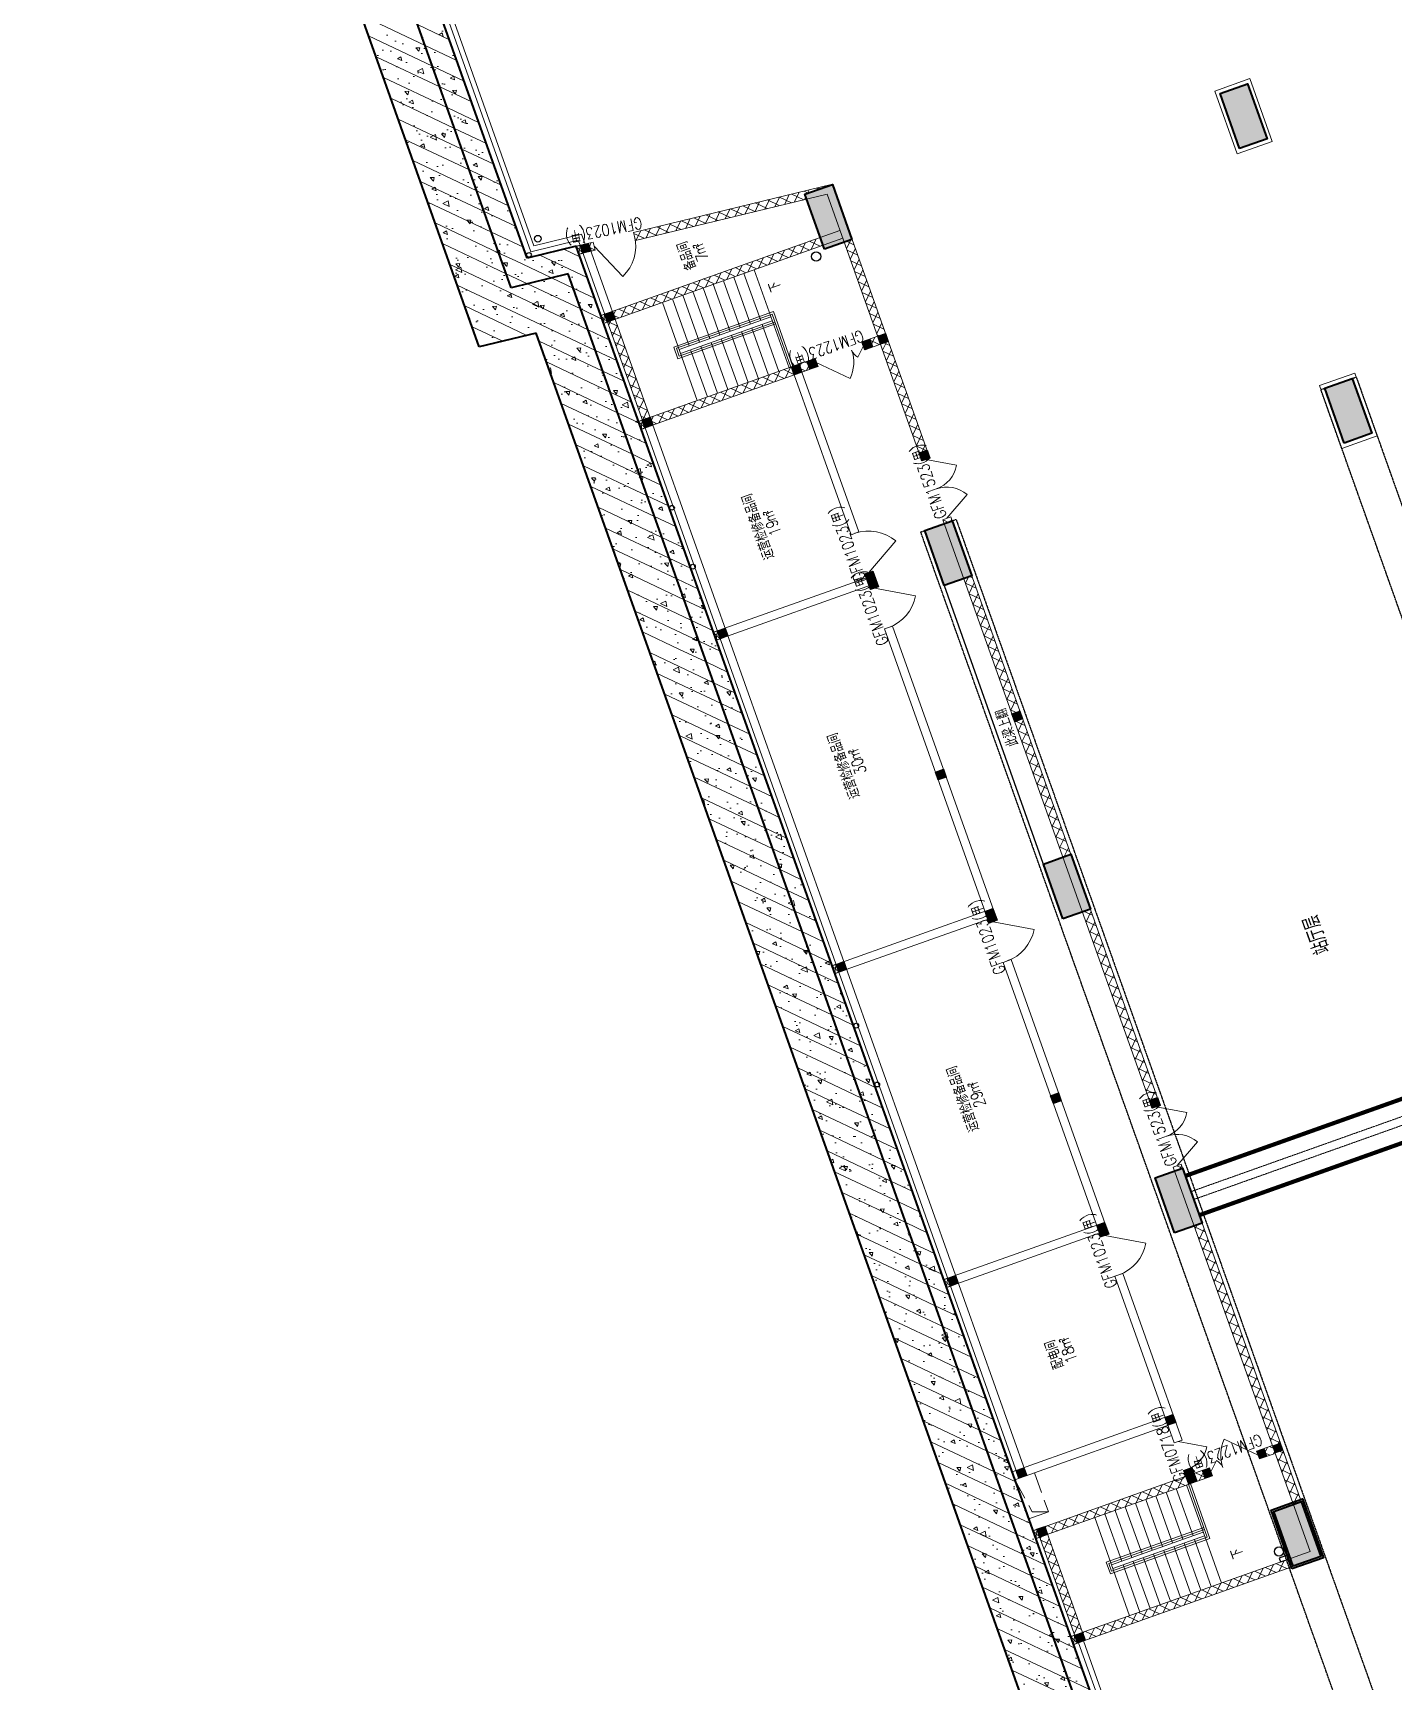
# Model space of a CAD drawing. Header units: millimetres. Extents: x 395197 to 699875, y 745 to 708816.
# Drawn here: x 469266 to 501933, y 223258 to 262836 of the extents above; entities that cross this region are included whole.
import ezdxf

# ---------------------------------------------------------------- set-up
doc = ezdxf.new("R2010")
doc.units = ezdxf.units.MM
doc.linetypes.add('CONTINOUS', pattern=[0])
doc.linetypes.add('DASH', pattern=[0.35, 0.25, -0.1])
for name, color, linetype, lineweight in [('COLUMN', 9, 'Continuous', 13), ('SPACE', 7, 'Continuous', 9), ('STAIRS', 2, 'Continuous', 9), ('WALL', 6, 'Continuous', 20), ('WINDOW', 252, 'Continuous', 9), ('WINDOWs', 4, 'Continuous', 18), ('地墙', 4, 'Continuous', 40), ('填充', 252, 'Continuous', 9), ('孔洞', 30, 'Continuous', 9), ('扶手', 144, 'Continuous', 9), ('柱边', 250, 'Continuous', 40), ('离壁墙', 185, 'Continuous', 9), ('门号', 2, 'Continuous', 20)]:
    doc.layers.add(name, color=color, linetype=linetype, lineweight=lineweight)
for name, color, linetype in [('FASEMCS', 13, 'Continuous'), ('gpsylk', 40, 'Continuous'), ('柱', 9, 'Continuous'), ('梁', 150, 'Continuous'), ('站台板下梁', 4, 'Continuous')]:
    doc.layers.add(name, color=color, linetype=linetype)
doc.styles.add('_HZTXT', font='txt1.shx', dxfattribs={"width": 0.7, "bigfont": 'HZTXT.shx'})
pattern_1 = [(154.69898, (404639.6, 463868.67), (-160.26523, -339.0281), []), (159.69898, (404639.6, 463868.7), (-274.04, 1044.654), [112.5, -1237.5]), (104.699, (404639.6, 463868.7), (-992.1017, -576.2684), [90, -990]), (210.1504, (404616.8, 463955.7), (-1266.1414, 468.3866), [95.6103, -1051.713]), (155.8832, (404357.2, 463767.5), (-305.8676, 1590.863), [168.75, -1856.25]), (206.3346, (404331.7, 463900.1), (-1848.246, 827.413), [143.415, -1577.57]), (100.8832, (404357.2, 463767.5), (-1848.246, 827.412), [135, -1485]), (130.69898, (404377.2, 463934.05), (266.7776, 1046.5322), [112.5, -1237.5]), (75.699, (404377.2, 463934), (-1147.092, -23.035), [90, -990]), (181.1504, (404399.4, 464021.3), (-880.314, 1023.4977), [95.6103, -1051.713]), (147.19898, (404639.6, 463868.67), (-476.26587, -151.1447), [0, -978, 0, -1005, 0, -993.75]), (117.19898, (404639.6, 463868.67), (-690.0067, 172.0891), [0, -573, 0, -955.5, 0, -378.75]), (77.19898, (404752.35, 463553.75), (-238.0578, 765.2761), [0, -375, 0, -1170, 0, -1552.5]), (67.19898, (404802.9, 463412.5), (-436.239, 772.9693), [0, -487.5, 0, -777, 0, -1102.5])]
pattern_2 = [(115.30102, (-700383.64, 275276), (-172.22628, -81.41474), []), (205.30102, (-700383.64, 275276), (81.41474, -172.22628), [])]

# ---------------------------------------------------------------- blocks, each defined once
blk = doc.blocks.new('_FZH')
blk.add_solid([(-0.5, -0.5), (0.5, -0.5), (-0.5, 0.5), (0.5, 0.5)])
blk = doc.blocks.new('平方米')
at = {"layer": 'SPACE', "style": '_HZTXT', "width": 0.8}
for s, height, p in [('m', 256, (-166882, 205269)), ('2', 119, (-166691, 205390))]:
    blk.add_text(s, height=height, rotation=359.89, dxfattribs=at).set_placement(p)
blk = doc.blocks.new('A$C3E3C7F2D')
at = {"layer": 'gpsylk', "linetype": 'ByBlock'}
for centre in [(-235987, -3700), (-257562, -4859), (-256062, -4861), (-244362, -4884), (-242862, -4887)]:
    blk.add_circle(centre, 57, dxfattribs=at)
blk = doc.blocks.new('$DorLib2D$00000231')
at = {"color": 0}
for p, q in [((-0.5, 0), (-0.25, 0.433)), ((0.5, 0), (0.25, 0.433))]:
    blk.add_line(p, q, dxfattribs=at)
for centre, start, end in [((-0.5, 0), 0, 60), ((0.5, 0), 120, 180)]:
    blk.add_arc(centre, 0.5, start, end, dxfattribs=at)
blk = doc.blocks.new('$DorLib2D$00000222')
at = {"color": 0}
for p, q in [((0.5, -0.001), (-0.031, 0.53)), ((-0.5, 0), (-0.322, 0.178))]:
    blk.add_line(p, q, dxfattribs=at)
for centre, radius, start, end in [((0.505, -0.002), 0.755, 135.2225, 179.7238), ((-0.501, 0.003), 0.251, 359.7899, 44.4567)]:
    blk.add_arc(centre, radius, start, end, dxfattribs=at)
blk = doc.blocks.new('$DorLib2D$00000228')
at = {"color": 0}
blk.add_line((0.5, 0), (0, 0.866), dxfattribs=at)
blk.add_arc((0.5, 0), 1, 120, 180, dxfattribs=at)

msp = doc.modelspace()

# ---------------------------------------------------------------- hatches: boundary and pattern name
at = {"layer": '填充'}
h = msp.add_hatch(dxfattribs=at)
h.set_pattern_fill('钢筋混凝土', color=252, scale=150, angle=109.699, style=0)
h.set_pattern_definition(pattern_1)
h.paths.add_polyline_path([(480552, 257286), (481138, 257428), (478071, 266048), (477484, 265906)])
h = msp.add_hatch(dxfattribs=at)
h.set_pattern_fill('钢筋混凝土', color=252, scale=150, angle=109.699, style=0)
h.set_pattern_definition(pattern_1)
h.paths.add_polyline_path([(479379, 257002), (480552, 257286), (477484, 265906), (476312, 265622)])
at = {"layer": '填充', "extrusion": (-7.69621e-32, -2.75549e-32, -1)}
h = msp.add_hatch(dxfattribs=at)
h.set_pattern_fill('ANSI37', color=252, scale=120, angle=-109.699, style=0)
h.set_pattern_definition(pattern_2)
h.paths.add_polyline_path([(-496842, 235669), (-496876, 235575), (-496687, 235508), (-496654, 235602)])
h.paths.add_polyline_path([(-494663, 241793), (-496339, 237082), (-496151, 237015), (-494474, 241726)])
h.paths.add_polyline_path([(-491813, 249801), (-494194, 243112), (-494005, 243045), (-491625, 249734)])
h.paths.add_polyline_path([(-491310, 251214), (-491344, 251120), (-491155, 251053), (-491122, 251147)])
h.paths.add_polyline_path([(-489810, 255430), (-490807, 252628), (-490619, 252560), (-489622, 255363)])
h.paths.add_polyline_path([(-488467, 259203), (-488469, 259198), (-487809, 258964), (-487851, 258848), (-483740, 257853), (-483693, 258047)])
h.paths.add_polyline_path([(-482722, 257812), (-482769, 257617), (-482671, 257594), (-482604, 257783)])
at = {"layer": '填充'}
h = msp.add_hatch(dxfattribs=at)
h.set_pattern_fill('钢筋混凝土', color=252, scale=150, angle=109.699, style=0)
h.set_pattern_definition(pattern_1)
h.paths.add_polyline_path([(481138, 257428), (480552, 257286), (480754, 256718), (482122, 257049), (485266, 248214), (485643, 248348), (482311, 257712)])
h = msp.add_hatch(dxfattribs=at)
h.set_pattern_fill('ANSI37', color=252, scale=120, angle=109.699, style=0)
h.set_pattern_definition([(154.699, (513557.69, 247607.35), (-81.4147, -172.2263), []), (244.699, (513557.69, 247607.35), (172.2263, -81.4147), [])])
h.paths.add_polyline_path([(488750, 257812), (489622, 255363), (489810, 255430), (488938, 257879)])
h.paths.add_polyline_path([(489178, 255417), (489245, 255229), (489622, 255363), (489555, 255551)])
h.paths.add_polyline_path([(483185, 256150), (483252, 255962), (488245, 257739), (488178, 257927)])
h.paths.add_polyline_path([(483064, 255895), (483902, 253540), (484090, 253607), (483252, 255962)])
h.paths.add_polyline_path([(484090, 253607), (484157, 253418), (488114, 254826), (488047, 255015)])
h = msp.add_hatch(dxfattribs=at)
h.set_pattern_fill('钢筋混凝土', color=252, scale=150, angle=109.699, style=0)
h.set_pattern_definition(pattern_1)
h.paths.add_polyline_path([(480754, 256718), (480552, 257286), (479379, 257002), (479986, 255297), (481354, 255628), (484136, 247812), (485266, 248214), (482122, 257049)])
h = msp.add_hatch(dxfattribs=at)
h.set_pattern_fill('钢筋混凝土', color=252, scale=150, angle=109.699, style=0)
h.set_pattern_definition(pattern_1)
h.paths.add_polyline_path([(486985, 239804), (488116, 240206), (485266, 248214), (484136, 247812)])
h = msp.add_hatch(dxfattribs=at)
h.set_pattern_fill('钢筋混凝土', color=252, scale=150, angle=109.699, style=0)
h.set_pattern_definition(pattern_1)
h.paths.add_polyline_path([(488116, 240206), (488493, 240340), (485643, 248348), (485266, 248214)])
h = msp.add_hatch(dxfattribs=at)
h.set_pattern_fill('钢筋混凝土', color=252, scale=150, angle=109.699, style=0)
h.set_pattern_definition(pattern_1)
h.paths.add_polyline_path([(488116, 240206), (490798, 232669), (491175, 232803), (488493, 240340)])
h = msp.add_hatch(dxfattribs=at)
h.set_pattern_fill('钢筋混凝土', color=252, scale=150, angle=109.699, style=0)
h.set_pattern_definition(pattern_1)
h.paths.add_polyline_path([(486985, 239804), (489668, 232267), (490798, 232669), (488116, 240206)])
at = {"layer": '填充', "extrusion": (-7.69621e-32, -2.75549e-32, -1)}
h = msp.add_hatch(dxfattribs=at)
h.set_pattern_fill('ANSI37', color=252, scale=120, angle=-109.699, style=0)
h.set_pattern_definition(pattern_2)
h.paths.add_polyline_path([(-497345, 234256), (-499725, 227567), (-499537, 227500), (-497157, 234189)])
at = {"layer": '填充'}
h = msp.add_hatch(dxfattribs=at)
h.set_pattern_fill('钢筋混凝土', color=252, scale=150, angle=109.699, style=0)
h.set_pattern_definition(pattern_1)
h.paths.add_polyline_path([(491175, 232803), (490798, 232669), (493648, 224661), (494025, 224795)])
h = msp.add_hatch(dxfattribs=at)
h.set_pattern_fill('钢筋混凝土', color=252, scale=150, angle=109.699, style=0)
h.set_pattern_definition(pattern_1)
h.paths.add_polyline_path([(490798, 232669), (489668, 232267), (492517, 224259), (493648, 224661)])
at = {"layer": '填充', "extrusion": (-7.69621e-32, -2.75549e-32, -1)}
h = msp.add_hatch(dxfattribs=at)
h.set_pattern_fill('ANSI37', color=252, scale=120, angle=-109.699, style=0)
h.set_pattern_definition(pattern_2)
h.paths.add_polyline_path([(-497527, 228377), (-497594, 228188), (-494296, 227015), (-494229, 227203)])
h.paths.add_polyline_path([(-494229, 227203), (-494296, 227015), (-493637, 226780), (-493570, 226969)])
h.paths.add_polyline_path([(-493637, 226780), (-494475, 224425), (-494287, 224358), (-493448, 226713)])
h.paths.add_polyline_path([(-495135, 224660), (-495202, 224471), (-494354, 224169), (-494287, 224358)])
h.paths.add_polyline_path([(-499468, 226202), (-499535, 226013), (-495202, 224471), (-495135, 224660)])
h.paths.add_polyline_path([(-499034, 228913), (-499101, 228725), (-498724, 228591), (-498657, 228779)])
at = {"layer": '填充'}
h = msp.add_hatch(dxfattribs=at)
h.set_pattern_fill('钢筋混凝土', color=252, scale=150, angle=109.699, style=0)
h.set_pattern_definition(pattern_1)
h.paths.add_polyline_path([(493648, 224661), (492517, 224259), (495367, 216251), (496498, 216653)])
h = msp.add_hatch(dxfattribs=at)
h.set_pattern_fill('钢筋混凝土', color=252, scale=150, angle=109.699, style=0)
h.set_pattern_definition(pattern_1)
h.paths.add_polyline_path([(494259, 224136), (494025, 224795), (493648, 224661), (496498, 216653), (496875, 216787)])
at = {"layer": '柱'}
for points in [[(482476, 257546), (482409, 257736), (482604, 257783), (482671, 257594)], [(483064, 255895), (482997, 256083), (483185, 256150), (483252, 255962)], [(489245, 255229), (489178, 255417), (489366, 255484), (489433, 255296)], [(489622, 255363), (489555, 255551), (489743, 255618), (489810, 255430)], [(487549, 254625), (487482, 254814), (487670, 254881), (487737, 254692)], [(487926, 254759), (487859, 254948), (488047, 255015), (488114, 254826)], [(483969, 253351), (483902, 253540), (484090, 253607), (484157, 253418)], [(490619, 252560), (490552, 252749), (490740, 252816), (490807, 252628)], [(489573, 249535), (489384, 249468), (489250, 249844), (489439, 249911)], [(485771, 248288), (485704, 248476), (485892, 248543), (485959, 248355)], [(492848, 246295), (492781, 246484), (492970, 246551), (493037, 246362)], [(491010, 244898), (490943, 245087), (491132, 245154), (491199, 244965)], [(492423, 241527), (492234, 241460), (492134, 241742), (492322, 241809)], [(488621, 240280), (488554, 240468), (488742, 240535), (488809, 240347)], [(493776, 237126), (493709, 237314), (493898, 237381), (493965, 237193)], [(496150, 237015), (496083, 237204), (496272, 237271), (496339, 237082)], [(495105, 233990), (494916, 233923), (494816, 234205), (495004, 234272)], [(491303, 232743), (491236, 232931), (491424, 232998), (491491, 232810)], [(496526, 229400), (496459, 229589), (496647, 229656), (496714, 229467)], [(498724, 228591), (498657, 228779), (498846, 228846), (498913, 228658)], [(499101, 228725), (499034, 228913), (499223, 228980), (499290, 228792)], [(492946, 228126), (492879, 228315), (493067, 228382), (493134, 228193)], [(497029, 227987), (496911, 228317), (497100, 228384), (497217, 228054)], [(497405, 228121), (497338, 228310), (497527, 228377), (497594, 228188)], [(493448, 226713), (493381, 226902), (493570, 226969), (493637, 226780)], [(494354, 224169), (494287, 224358), (494475, 224425), (494542, 224236)]]:
    msp.add_hatch(color=252, dxfattribs=at).paths.add_polyline_path(points)

# ---------------------------------------------------------------- linework, layer by layer
at = {"layer": 'COLUMN', "elevation": 0}
for points in [[(498186, 259931), (497649, 261439), (498497, 261741), (499033, 260233)], [(497777, 261378), (498436, 261613), (498906, 260294), (498246, 260059)], [(500703, 252858), (500166, 254366), (501014, 254668), (501550, 253160)]]:
    msp.add_lwpolyline(points, close=True, dxfattribs=at)
at = {"layer": 'FASEMCS', "linetype": 'ByBlock', "elevation": 0}
msp.add_lwpolyline([(499421, 226185), (499388, 226279), (499199, 226212), (499233, 226118)], close=True, dxfattribs=at)
at = {"layer": 'gpsylk', "linetype": 'CONTINOUS', "lineweight": -3}
msp.add_circle((481395, 257895, 0), 79.5, dxfattribs=at)
at = {"layer": 'gpsylk', "linetype": 'CONTINOUS', "lineweight": -2}
for centre in [(488077, 257467, 0), (499195, 226370, 0)]:
    msp.add_circle(centre, 110, dxfattribs=at)
at = {"layer": 'STAIRS'}
for p, q in [((486255, 255757, 0), (485852, 256887, 0)), ((486500, 255844, 0), (486097, 256974, 0)), ((486745, 255931, 0), (486342, 257062, 0)), ((486587, 257149, 0), (487425, 254793, 0)), ((485275, 255408, 0), (484873, 256539, 0)), ((485520, 255495, 0), (485117, 256626, 0)), ((485765, 255582, 0), (485362, 256713, 0)), ((486010, 255670, 0), (485607, 256800, 0)), ((484383, 256364, 0), (485221, 254009, 0)), ((485030, 255321, 0), (484628, 256451, 0)), ((486533, 255750, 0), (486935, 254619, 0)), ((486778, 255837, 0), (487180, 254706, 0)), ((485308, 255314, 0), (485711, 254183, 0)), ((485553, 255401, 0), (485956, 254270, 0)), ((485798, 255488, 0), (486201, 254358, 0)), ((486043, 255575, 0), (486446, 254445, 0)), ((486288, 255663, 0), (486691, 254532, 0)), ((485063, 255227, 0), (485466, 254096, 0)), ((496972, 227967, 0), (497810, 225612, 0)), ((496395, 226488, 0), (495992, 227618, 0)), ((496639, 226575, 0), (496237, 227706, 0)), ((496884, 226662, 0), (496482, 227793, 0)), ((497129, 226749, 0), (496727, 227880, 0)), ((494767, 227183, 0), (495606, 224827, 0)), ((495415, 226139, 0), (495012, 227270, 0)), ((495660, 226226, 0), (495257, 227357, 0)), ((495905, 226313, 0), (495502, 227444, 0)), ((496150, 226401, 0), (495747, 227531, 0)), ((496428, 226394, 0), (496830, 225263, 0)), ((496673, 226481, 0), (497075, 225350, 0)), ((496918, 226568, 0), (497320, 225437, 0)), ((497163, 226655, 0), (497565, 225525, 0)), ((495448, 226045, 0), (495851, 224914, 0)), ((495693, 226132, 0), (496096, 225002, 0)), ((495938, 226219, 0), (496340, 225089, 0)), ((496183, 226306, 0), (496585, 225176, 0))]:
    msp.add_line(p, q, dxfattribs=at)
at = {"layer": 'STAIRS', "elevation": 0}
for points in [[(486990, 256018), (484785, 255234)], [(487023, 255924), (484818, 255139)], [(497374, 226837), (495170, 226052)], [(497408, 226742), (495203, 225958)]]:
    msp.add_lwpolyline(points, dxfattribs=at)
at = {"layer": 'WALL'}
for p, q in [((483693, 258047, 0), (488467, 259203, 0)), ((483740, 257853, 0), (488339, 258967, 0)), ((490619, 252560, 0), (488339, 258967, 0)), ((490807, 252628, 0), (488467, 259203, 0)), ((488649, 258095, 0), (482902, 256050, 0)), ((482311, 257712, 0), (482722, 257812, 0)), ((492946, 228126, 0), (482409, 257736, 0)), ((493134, 228193, 0), (482604, 257783, 0)), ((488716, 257906, 0), (482969, 255861, 0)), ((482378, 257523, 0), (482769, 257617, 0)), ((489555, 255551, 0), (489178, 255417, 0)), ((489245, 255229, 0), (489178, 255417, 0)), ((489810, 255430, 0), (489245, 255229, 0)), ((488047, 255015, 0), (483808, 253506, 0)), ((488114, 254826, 0), (488047, 255015, 0)), ((488114, 254826, 0), (483875, 253318, 0)), ((487549, 254625, 0), (488915, 250787, 0)), ((487737, 254692, 0), (489103, 250854, 0)), ((490807, 252628, 0), (490619, 252560, 0)), ((491310, 251214, 0), (491122, 251147, 0)), ((496150, 237015, 0), (491122, 251147, 0)), ((496339, 237082, 0), (491310, 251214, 0)), ((489103, 250854, 0), (488915, 250787, 0)), ((489472, 249817, 0), (485610, 248443, 0)), ((489439, 249911, 0), (489250, 249844, 0)), ((489250, 249844, 0), (489384, 249468, 0)), ((489439, 249911, 0), (489573, 249535, 0)), ((489539, 249629, 0), (485677, 248254, 0)), ((489573, 249535, 0), (489384, 249468, 0)), ((489908, 248592, 0), (489720, 248525, 0)), ((489908, 248592, 0), (492423, 241527, 0)), ((489720, 248525, 0), (492234, 241460, 0)), ((492322, 241809, 0), (488459, 240435, 0)), ((492389, 241621, 0), (488526, 240246, 0)), ((492423, 241527, 0), (492234, 241460, 0)), ((492758, 240584, 0), (492569, 240517, 0)), ((492569, 240517, 0), (494916, 233923, 0)), ((492758, 240584, 0), (495105, 233990, 0)), ((496339, 237082, 0), (496150, 237015, 0)), ((496842, 235669, 0), (496654, 235602, 0)), ((499939, 226369, 0), (496654, 235602, 0)), ((500195, 226248, 0), (496842, 235669, 0)), ((495004, 234272, 0), (491141, 232898, 0)), ((495071, 234084, 0), (491209, 232709, 0)), ((495105, 233990, 0), (494916, 233923, 0)), ((495440, 233047, 0), (495252, 232980, 0)), ((495252, 232980, 0), (496676, 228976, 0)), ((495440, 233047, 0), (496865, 229043, 0)), ((492784, 228281, 0), (496647, 229656, 0)), ((492851, 228093, 0), (496714, 229467, 0)), ((496676, 228976, 0), (496865, 229043, 0)), ((498657, 228779, 0), (499034, 228913, 0)), ((498724, 228591, 0), (498657, 228779, 0)), ((493287, 226868, 0), (497527, 228377, 0)), ((496911, 228317, 0), (497100, 228384, 0)), ((497100, 228384, 0), (497150, 228243, 0)), ((497594, 228188, 0), (497527, 228377, 0)), ((498724, 228591, 0), (499101, 228725, 0)), ((493354, 226680, 0), (497594, 228188, 0)), ((496911, 228317, 0), (496961, 228176, 0)), ((494354, 224169, 0), (493381, 226902, 0)), ((494475, 224425, 0), (493570, 226969, 0)), ((494192, 224324, 0), (499939, 226369, 0)), ((494259, 224136, 0), (500195, 226248, 0))]:
    msp.add_line(p, q, dxfattribs=at)
at = {"layer": 'WALL', "linetype": 'DASH', "ltscale": 2}
for p, q in [((504520, 237658, 0), (497077, 235010, 0)), ((504587, 237470, 0), (497144, 234821, 0))]:
    msp.add_line(p, q, dxfattribs=at)
at = {"layer": 'WALL', "elevation": 0}
for points in [[(483740, 257853), (483693, 258047)], [(482769, 257617), (482722, 257812)]]:
    msp.add_lwpolyline(points, dxfattribs=at)
at = {"layer": 'WINDOWs', "linetype": 'DASH', "ltscale": 2, "const_width": 100, "elevation": 0}
for points in [[(496943, 235387), (505893, 238572)], [(497278, 234445), (506228, 237630)]]:
    msp.add_lwpolyline(points, dxfattribs=at)
at = {"layer": '地墙', "ltscale": 5}
for p, q in [((479986, 255297, 0), (469266, 285420, 0)), ((480754, 256718, 0), (470843, 284567, 0)), ((481138, 257428, 0), (471632, 284141, 0)), ((482311, 257712, 0), (481138, 257428, 0)), ((505566, 192364, 0), (482311, 257712, 0)), ((482122, 257049, 0), (480754, 256718, 0)), ((505192, 192222, 0), (482122, 257049, 0)), ((481354, 255628, 0), (479986, 255297, 0)), ((504070, 191796, 0), (481354, 255628, 0))]:
    msp.add_line(p, q, dxfattribs=at)
at = {"layer": '孔洞', "linetype": 'DASH', "ltscale": 0.1, "extrusion": (-7.69621e-32, -2.75549e-32, -1), "elevation": 0}
for points in [[(-482409, 257736), (-482311, 257712), (-482378, 257523), (-482476, 257546)], [(-482969, 255861), (-482902, 256050), (-482997, 256083), (-483063, 255895)], [(-483874, 253317), (-483808, 253506), (-483902, 253540), (-483969, 253351)], [(-485676, 248254), (-485610, 248443), (-485704, 248476), (-485770, 248288)], [(-488526, 240246), (-488459, 240435), (-488554, 240468), (-488620, 240280)], [(-491208, 232709), (-491141, 232898), (-491236, 232931), (-491302, 232743)], [(-493354, 226679), (-493287, 226868), (-493381, 226902), (-493448, 226713)], [(-494259, 224136), (-494192, 224324), (-494287, 224358), (-494353, 224169)]]:
    msp.add_lwpolyline(points, close=True, dxfattribs=at)
for points in [[(-482311, 257712), (-482476, 257546)], [(-482378, 257523), (-482409, 257736)], [(-482969, 255861), (-482997, 256083)], [(-482902, 256050), (-483063, 255895)], [(-483808, 253506), (-483969, 253351)], [(-483874, 253318), (-483902, 253540)], [(-485610, 248443), (-485770, 248288)], [(-485676, 248254), (-485704, 248476)], [(-488459, 240435), (-488620, 240280)], [(-488526, 240246), (-488554, 240468)], [(-491141, 232898), (-491302, 232743)], [(-491208, 232709), (-491236, 232931)], [(-493287, 226868), (-493448, 226713)], [(-493354, 226680), (-493381, 226902)], [(-494192, 224324), (-494353, 224169)], [(-494259, 224136), (-494287, 224358)]]:
    msp.add_lwpolyline(points, dxfattribs=at)
at = {"layer": '孔洞', "linetype": 'DASH', "ltscale": 2000, "elevation": 0}
msp.add_lwpolyline([(493187, 227151), (492851, 228093), (493322, 228260), (493658, 227318)], close=True, dxfattribs=at)
msp.add_lwpolyline([(492851, 228093), (493266, 227319), (493658, 227318)], dxfattribs=at)
at = {"layer": '扶手'}
for p, q in [((487050, 256146, 0), (484657, 255294, 0)), ((487020, 256082, 0), (484721, 255264, 0)), ((487020, 256082, 0), (487472, 254810, 0)), ((487050, 256146, 0), (487520, 254827, 0)), ((487104, 255847, 0), (484758, 255012, 0)), ((487087, 255894, 0), (484788, 255076, 0)), ((484758, 255012, 0), (484657, 255294, 0)), ((484788, 255076, 0), (484721, 255264, 0)), ((497472, 226712, 0), (497019, 227984, 0)), ((497536, 226682, 0), (497066, 228001, 0)), ((497388, 226947, 0), (495042, 226113, 0)), ((497405, 226900, 0), (495106, 226082, 0)), ((497536, 226682, 0), (495143, 225830, 0)), ((497472, 226712, 0), (495173, 225894, 0)), ((495143, 225830, 0), (495042, 226113, 0)), ((495173, 225894, 0), (495106, 226082, 0))]:
    msp.add_line(p, q, dxfattribs=at)
at = {"layer": '柱', "color": 0, "elevation": 0}
for points in [[(482476, 257546), (482409, 257736), (482604, 257783), (482671, 257594)], [(483064, 255895), (482997, 256083), (483185, 256150), (483252, 255962)], [(489245, 255229), (489178, 255417), (489366, 255484), (489433, 255296)], [(489622, 255363), (489555, 255551), (489743, 255618), (489810, 255430)], [(487549, 254625), (487482, 254814), (487670, 254881), (487737, 254692)], [(487926, 254759), (487859, 254948), (488047, 255015), (488114, 254826)], [(483969, 253351), (483902, 253540), (484090, 253607), (484157, 253418)], [(490619, 252560), (490552, 252749), (490740, 252816), (490807, 252628)], [(489573, 249535), (489384, 249468), (489250, 249844), (489439, 249911)], [(485771, 248288), (485704, 248476), (485892, 248543), (485959, 248355)], [(492848, 246295), (492781, 246484), (492970, 246551), (493037, 246362)], [(491010, 244898), (490943, 245087), (491132, 245154), (491199, 244965)], [(492423, 241527), (492234, 241460), (492134, 241742), (492322, 241809)], [(488621, 240280), (488554, 240468), (488742, 240535), (488809, 240347)], [(493776, 237126), (493709, 237314), (493898, 237381), (493965, 237193)], [(496150, 237015), (496083, 237204), (496272, 237271), (496339, 237082)], [(495105, 233990), (494916, 233923), (494816, 234205), (495004, 234272)], [(491303, 232743), (491236, 232931), (491424, 232998), (491491, 232810)], [(496526, 229400), (496459, 229589), (496647, 229656), (496714, 229467)], [(492946, 228126), (492879, 228315), (493067, 228382), (493134, 228193)], [(497029, 227987), (496911, 228317), (497100, 228384), (497217, 228054)], [(493448, 226713), (493381, 226902), (493570, 226969), (493637, 226780)], [(494354, 224169), (494287, 224358), (494475, 224425), (494542, 224236)]]:
    msp.add_lwpolyline(points, close=True, dxfattribs=at)
at = {"layer": '柱边', "ltscale": 5, "elevation": 0}
for points in [[(498246, 260059), (497777, 261378), (498436, 261613), (498906, 260294)], [(488279, 257645), (487809, 258964), (488469, 259198), (488938, 257879)], [(500763, 252986), (500294, 254305), (500953, 254540), (501423, 253221)], [(491154, 249566), (490684, 250885), (491344, 251120), (491813, 249801)], [(494003, 241558), (493534, 242877), (494194, 243112), (494663, 241793)], [(496686, 234021), (496216, 235340), (496876, 235575), (497345, 234256)], [(499505, 225950), (499002, 227363), (499756, 227631), (500259, 226218)], [(499535, 226013), (499066, 227332), (499725, 227567), (500195, 226248)]]:
    msp.add_lwpolyline(points, close=True, dxfattribs=at)
at = {"layer": '梁', "elevation": 0}
msp.add_lwpolyline([(494663, 241793), (494003, 241558), (490684, 250885), (491344, 251120)], dxfattribs=at)
at = {"layer": '离壁墙'}
for p, q in [((481221, 257582, 0), (471803, 284049, 0)), ((481298, 257724, 0), (471961, 283963, 0)), ((482365, 257859, 0), (481221, 257582, 0)), ((482442, 258001, 0), (481298, 257724, 0)), ((482409, 257736, 0), (482365, 257859, 0)), ((482526, 257764, 0), (482442, 258001, 0)), ((505688, 192410, 0), (494382, 224179, 0)), ((505800, 192452, 0), (494495, 224220, 0))]:
    msp.add_line(p, q, dxfattribs=at)
at = {"layer": '站台板下梁', "color": 2, "linetype": 'DASH', "ltscale": 1.5, "elevation": 0}
for points in [[(500200, 254272), (501048, 254573), (515598, 213685), (514750, 213384), (500200, 254272)], [(490590, 250852), (491438, 251154), (505989, 210266), (505141, 209964), (490590, 250852)]]:
    msp.add_lwpolyline(points, close=True, dxfattribs=at)

# ---------------------------------------------------------------- block references
at = {"layer": 'COLUMN', "xscale": 1400, "yscale": 700.0000000000001, "zscale": 699.9999999999998, "rotation": 109.5889350716816}
for p in [(498341, 260836, 0), (488374, 258421, 0), (500858, 253763, 0), (491249, 250343, 0), (494098, 242335, 0), (496781, 234798, 0), (499630, 226790, 0)]:
    msp.add_blockref('_FZH', p, dxfattribs=at)
at = {"layer": 'SPACE', "rotation": 109.698980389513}
for p in [(622437, 483860, 0), (624119, 477448, 0), (626169, 471721, 0), (629033, 463723, 0), (631230, 457586, 0)]:
    msp.add_blockref('平方米', p, dxfattribs=at)
at = {"layer": 'WINDOW', "linetype": 'ByBlock'}
for name, p, xscale, yscale, zscale, rotation in [('$DorLib2D$00000228', (483231, 257832, 0), -999.9999999999997, -999.9999999999997, -999.9999999999997, 13.61710223106082), ('$DorLib2D$00000222', (488646, 255121, 0), -1200, -1200, -1200, 19.50597741737276), ('$DorLib2D$00000231', (490965, 251887, 0), -1499.999999999999, -1499.999999999999, -1499.999999999999, 109.5889350716816), ('$DorLib2D$00000228', (489175, 250348, 0), -999.9999999999999, -999.9999999999999, -999.9999999999999, 109.3959321036654), ('$DorLib2D$00000228', (489645, 249029, 0), 999.9999999999993, -999.9999999999998, 999.9999999999993, 109.3959321036654), ('$DorLib2D$00000228', (492494, 241021, 0), 999.9999999999993, -999.9999999999998, 999.9999999999993, 109.3959321036654), ('$DorLib2D$00000231', (496496, 236342, 0), -1499.999999999999, -1499.999999999999, -1499.999999999999, 109.5889350716816), ('$DorLib2D$00000228', (495177, 233484, 0), 999.9999999999993, -999.9999999999998, 999.9999999999993, 109.3959321036654), ('$DorLib2D$00000228', (496888, 228680, 0), 699.9999999999999, -700.0000000000001, 699.9999999999999, 109.5889350716816), ('$DorLib2D$00000222', (498126, 228483, 0), 1200, 1200, 1200, 19.50597741737283)]:
    msp.add_blockref(name, p, dxfattribs=dict(at, xscale=xscale, yscale=yscale, zscale=zscale, rotation=rotation))
at = {"layer": '填充', "linetype": 'ByBlock', "rotation": 109.698980389513}
msp.add_blockref('A$C3E3C7F2D', (398150, 478434, 0), dxfattribs=at)

# ---------------------------------------------------------------- texts
at = {"layer": 'SPACE', "style": '_HZTXT', "width": 0.8}
for s, height, rotation, p in [('备品间', 280, 109.699, (485214, 257196, 0)), ('7', 280, 109.699, (485497, 257416, 0)), ('下', 280, 109.4789, (487258, 256685, 0)), ('运营检修备品间', 280, 109.699, (487088, 250250, 0)), ('19', 280, 109.699, (487246, 250819, 0)), ('此梁上翻', 280, 109.699, (492948, 245757, 0)), ('运营检修备品间', 280, 109.699, (489144, 244506, 0)), ('30', 280, 109.699, (489296, 245092, 0)), ('站厅层', 400, 109.699, (500438, 240794, 0)), ('运营检修备品间', 280, 109.699, (492008, 236508, 0)), ('29', 280, 109.699, (492160, 237094, 0)), ('配电间', 280, 109.699, (494046, 230815, 0)), ('18', 280, 109.699, (494357, 230957, 0)), ('下', 280, 109.4789, (498358, 226264, 0))]:
    msp.add_text(s, height=height, rotation=rotation, dxfattribs=at).set_placement(p)
at = {"layer": '门号', "color": 2, "style": '_HZTXT', "width": 0.8}
for s, rotation, p in [('GFM1023(甲)', 191.3544, (483865, 258417, 0)), ('GFM1223(甲)', 199.4789, (489160, 255711, 0)), ('GFM1523(甲)', 109.4789, (491220, 251224, 0)), ('GFM1023(甲)', 109.4789, (489270, 249731, 0)), ('GFM1023(甲)', 109.4789, (489822, 248182, 0)), ('GFM1023(甲)', 109.4789, (492632, 240285, 0)), ('GFM1523(甲)', 109.4789, (496751, 235679, 0)), ('GFM1023(甲)', 109.4789, (495314, 232748, 0)), ('GFM0718(甲)', 109.4789, (496959, 228111, 0)), ('GFM1223(甲)', 199.4789, (498731, 229197, 0))]:
    msp.add_text(s, height=280, rotation=rotation, dxfattribs=at).set_placement(p)

doc.saveas('drawing.dxf')
